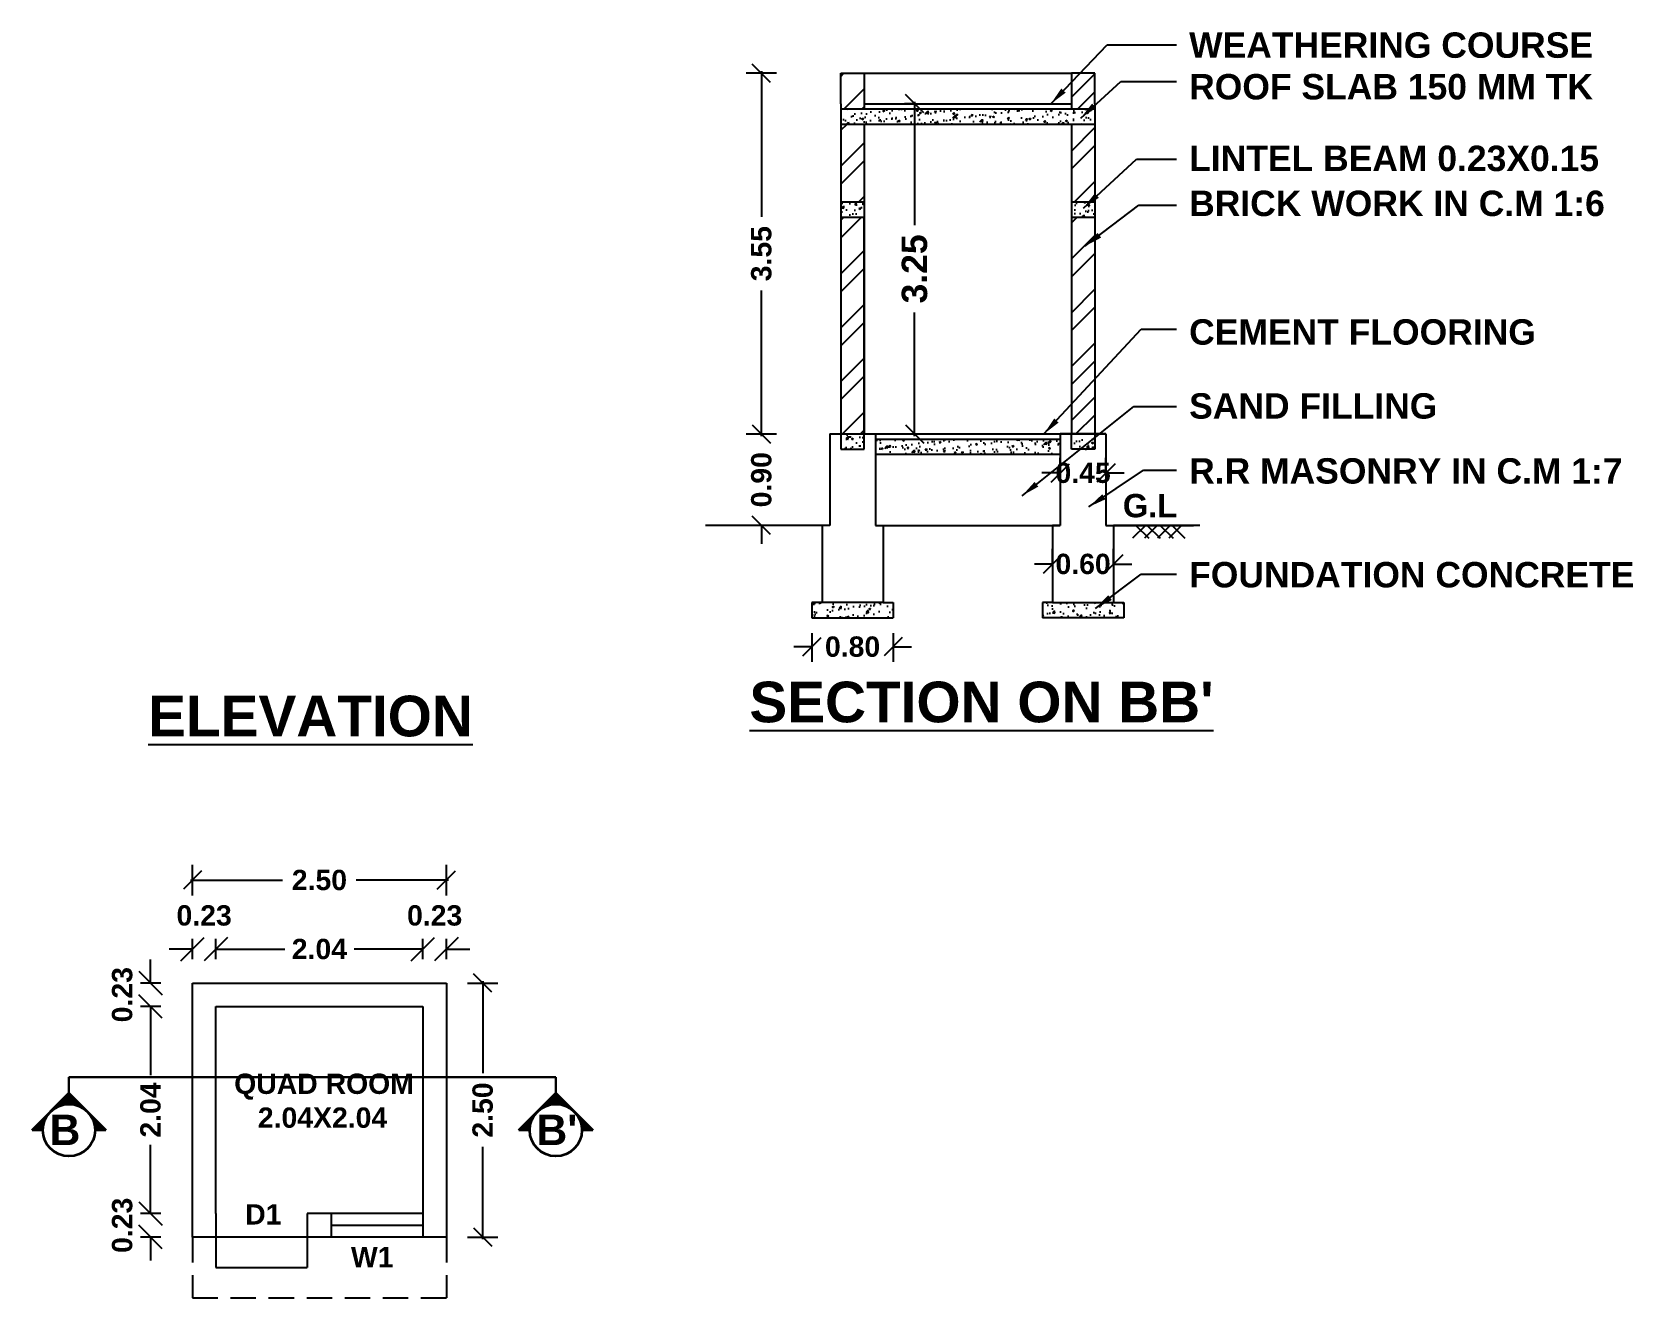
# Model space of a CAD drawing. Header units: metres. Extents: x 5701 to 70840, y 2546 to 3839.
# Drawn here: x 6011.86 to 6027.63, y 2569.23 to 2581.69 of the extents above; entities that cross this region are included whole.
import ezdxf

# ---------------------------------------------------------------- set-up
doc = ezdxf.new("R2010")
doc.units = ezdxf.units.M
doc.header["$PDMODE"] = 34
for name, pattern in [('CENTER', [2, 1.25, -0.25, 0.25, -0.25]), ('DOT2', [0.125, 0, -0.125]), ('HIDDEN', [0.375, 0.25, -0.125])]:
    doc.linetypes.add(name, pattern=pattern)
doc.layers.add('A_All', color=2, linetype='Continuous', lineweight=35)
doc.layers.add('A_Sect_Line', color=150, linetype='CENTER', lineweight=30)
doc.layers.add('GUARD_ROOM', color=7, linetype='Continuous')
doc.styles.get("Standard").update_dxf_attribs({"font": 'arialbd.ttf'})
doc.dimstyles.get("Standard").update_dxf_attribs({"dimtxt": 0.18, "dimasz": 0.18, "dimexe": 0.18, "dimexo": 0.0625, "dimgap": 0.09, "dimtad": 0, "dimtih": 1, "dimtoh": 1, "dimdec": 4, "dimzin": 0, "dimdsep": 46, "dimtxsty": 'Standard', "dimcen": 0.09, "dimsd1": 1, "dimsd2": 1, "dimadec": 0, "dimazin": 0, "dimtfac": 1, "dimtdec": 4, "dimtofl": 0, "dimtmove": 0, "dimatfit": 3, "dimfxl": 0, "dimtolj": 1, "dimtzin": 0, "dimarcsym": 0})
doc.dimstyles.new('STANDARD$0', dxfattribs={"dimtxt": 0.25, "dimasz": 0.18, "dimexe": 0.15, "dimexo": 0.15, "dimgap": 0.1, "dimtad": 0, "dimzin": 0, "dimdsep": 46, "dimtxsty": 'Standard', "dimblk": 'OBLIQUE', "dimcen": 0.0625, "dimdle": 0.02, "dimadec": 0, "dimazin": 0, "dimtfac": 1, "dimtix": 1, "dimtofl": 0, "dimtmove": 2, "dimatfit": 3, "dimldrblk": 'OBLIQUE', "dimfxl": 0, "dimtolj": 1, "dimtzin": 0, "dimarcsym": 0})
pattern_1 = [(50, (-59351.6951, -51249.09996), (0.17931504565, -0.01568803375), [0.01875, -0.20625]), (355, (-59351.6951, -51249.09996), (-0.0346878334, 0.18804803343), [0.015, -0.165]), (100.45144446, (-59351.68016, -51249.10126), (0.14462721168, 0.17235999774), [0.015935048, -0.175285528]), (46.1842, (-59351.6951, -51249.04996), (0.26681033267, -0.0413798202), [0.028125, -0.309375]), (96.6356355, (-59351.67287, -51249.0534), (0.2336654864, 0.2435296502), [0.0239025855, -0.26292844]), (351.184164, (-59351.6951, -51249.04996), (0.2336654863, 0.2435296501), [0.0225, -0.24750000025]), (21, (-59351.6701, -51249.06246), (0.14922676303, -0.10065472267), [0.01875, -0.20625]), (326, (-59351.6701, -51249.06246), (0.060828833, 0.18128751126), [0.015, -0.165]), (71.45144474, (-59351.65766, -51249.07084), (0.2100555942, 0.0806327882), [0.0159350475, -0.175285528]), (37.5, (-59351.6951, -51249.099956), (0.00303996383, 0.08322346346), [0, -0.163, 0, -0.1675, 0, -0.165625]), (7.5, (-59351.6951, -51249.09996), (0.06576738436, 0.09860292797), [0, -0.0955, 0, -0.15925, 0, -0.063125]), (327.5, (-59351.75085, -51249.099956), (0.133455609043, -0.005638717934), [0, -0.0625, 0, -0.195, 0, -0.25875]), (317.5, (-59351.77585, -51249.09996), (0.14579654234, 0.02502624558), [0, -0.08125, 0, -0.1295, 0, -0.18375])]
pattern_2 = [(50, (-1620.26717, -28477.22584), (0.17931504565, -0.01568803375), [0.01875, -0.20625]), (355, (-1620.26717, -28477.22584), (-0.0346878334, 0.1880480334), [0.015, -0.165]), (100.45144446, (-1620.25223, -28477.22715), (0.1446272117, 0.1723599977), [0.015935048, -0.175285528]), (46.1842, (-1620.26717, -28477.17584), (0.2668103327, -0.0413798202), [0.028125, -0.309375]), (96.6356355, (-1620.24493, -28477.1793), (0.2336654864, 0.2435296502), [0.0239025855, -0.26292844]), (351.184164, (-1620.26717, -28477.17584), (0.2336654863, 0.24352965), [0.0225, -0.2475000002]), (21, (-1620.24217, -28477.18834), (0.149226763, -0.1006547227), [0.01875, -0.20625]), (326, (-1620.24217, -28477.18834), (0.060828833, 0.1812875113), [0.015, -0.165]), (71.45144474, (-1620.22973, -28477.19673), (0.2100555942, 0.0806327882), [0.0159350475, -0.175285528]), (37.5, (-1620.26717, -28477.22584), (0.00303996383, 0.08322346346), [0, -0.163, 0, -0.1675, 0, -0.165625]), (7.5, (-1620.26717, -28477.22584), (0.06576738436, 0.09860292797), [0, -0.0955, 0, -0.15925, 0, -0.063125]), (327.5, (-1620.32292, -28477.22584), (0.13345560904, -0.00563871793), [0, -0.0625, 0, -0.195, 0, -0.25875]), (317.5, (-1620.34792, -28477.22584), (0.14579654234, 0.0250262456), [0, -0.08125, 0, -0.1295, 0, -0.18375])]

# ---------------------------------------------------------------- blocks, each defined once
blk = doc.blocks.new('_Oblique')
at = {"color": 0, "linetype": 'ByBlock', "lineweight": -2}
blk.add_line((-0.5, -0.5), (0.5, 0.5), dxfattribs=at)
blk = doc.blocks.new('*D77')
at = {"color": 0, "lineweight": -2}
for p, q in [((6016.149, 2572.328), (6016.449, 2572.328)), ((6016.299, 2572.348), (6016.299, 2571.44)), ((6016.299, 2569.808), (6016.299, 2570.717)), ((6016.149, 2569.828), (6016.449, 2569.828))]:
    blk.add_line(p, q, dxfattribs=at)
at = {"layer": 'Defpoints', "color": 0}
for p in [(6015.74, 2572.328), (6015.74, 2569.828), (6016.299, 2569.828)]:
    blk.add_point(p, dxfattribs=at)
at = {"color": 0, "lineweight": -2, "xscale": 0.18, "yscale": 0.18, "zscale": 0.18}
for p, rotation in [((6016.299, 2572.328), 90), ((6016.299, 2569.828), 270)]:
    blk.add_blockref('_Oblique', p, dxfattribs=dict(at, rotation=rotation))
at = {"color": 0, "insert": (6016.299, 2571.078), "char_height": 0.25, "attachment_point": 5, "rotation": 90}
blk.add_mtext('\\A1;{\\H0.8x;2.50}', dxfattribs=at)
blk = doc.blocks.new('*D78')
at = {"color": 0, "lineweight": -2}
for p, q in [((6013.441, 2573.191), (6013.441, 2573.491)), ((6015.941, 2573.191), (6015.941, 2573.491)), ((6013.421, 2573.341), (6014.329, 2573.341)), ((6015.961, 2573.341), (6015.052, 2573.341))]:
    blk.add_line(p, q, dxfattribs=at)
at = {"layer": 'Defpoints', "color": 0}
for p in [(6015.941, 2573.341), (6013.441, 2572.276), (6015.941, 2572.276)]:
    blk.add_point(p, dxfattribs=at)
at = {"color": 0, "lineweight": -2, "xscale": 0.18, "yscale": 0.18, "zscale": 0.18, "rotation": 180}
blk.add_blockref('_Oblique', (6013.441, 2573.341), dxfattribs=at)
at = {"color": 0, "lineweight": -2, "xscale": 0.18, "yscale": 0.18, "zscale": 0.18}
blk.add_blockref('_Oblique', (6015.941, 2573.341), dxfattribs=at)
at = {"color": 0, "insert": (6014.691, 2573.341), "char_height": 0.25, "attachment_point": 5}
blk.add_mtext('\\A1;{\\H0.8x;2.50}', dxfattribs=at)
blk = doc.blocks.new('*D79')
at = {"color": 0, "lineweight": -2}
for p, q in [((6021.986, 2577.349), (6021.986, 2577.499)), ((6022.436, 2577.349), (6022.436, 2577.499)), ((6021.986, 2577.349), (6021.806, 2577.349)), ((6022.436, 2577.349), (6022.616, 2577.349))]:
    blk.add_line(p, q, dxfattribs=at)
at = {"layer": 'Defpoints', "color": 0}
for p in [(6021.986, 2577.349), (6022.436, 2577.349), (6022.436, 2577.349)]:
    blk.add_point(p, dxfattribs=at)
at = {"color": 0, "lineweight": -2, "xscale": 0.18, "yscale": 0.18, "zscale": 0.18}
blk.add_blockref('_Oblique', (6021.986, 2577.349), dxfattribs=at)
at = {"color": 0, "lineweight": -2, "xscale": 0.18, "yscale": 0.18, "zscale": 0.18, "rotation": 180}
blk.add_blockref('_Oblique', (6022.436, 2577.349), dxfattribs=at)
at = {"color": 0, "insert": (6022.211, 2577.349), "char_height": 0.25, "attachment_point": 5}
blk.add_mtext('\\A1;{\\H0.8x;0.45}', dxfattribs=at)
blk = doc.blocks.new('*D80')
at = {"color": 0, "lineweight": -2}
for p, q in [((6021.911, 2576.452), (6021.911, 2576.602)), ((6022.511, 2576.452), (6022.511, 2576.602)), ((6021.911, 2576.452), (6021.731, 2576.452)), ((6022.511, 2576.452), (6022.691, 2576.452))]:
    blk.add_line(p, q, dxfattribs=at)
at = {"layer": 'Defpoints', "color": 0}
for p in [(6021.911, 2576.452), (6022.511, 2576.452), (6022.511, 2576.452)]:
    blk.add_point(p, dxfattribs=at)
at = {"color": 0, "lineweight": -2, "xscale": 0.18, "yscale": 0.18, "zscale": 0.18}
blk.add_blockref('_Oblique', (6021.911, 2576.452), dxfattribs=at)
at = {"color": 0, "lineweight": -2, "xscale": 0.18, "yscale": 0.18, "zscale": 0.18, "rotation": 180}
blk.add_blockref('_Oblique', (6022.511, 2576.452), dxfattribs=at)
at = {"color": 0, "insert": (6022.211, 2576.452), "char_height": 0.25, "attachment_point": 5}
blk.add_mtext('\\A1;{\\H0.8x;0.60}', dxfattribs=at)
blk = doc.blocks.new('sed')
for p, q in [((8755.637, 37479.925), (8754.788, 37479.925)), ((8755.102, 37479.925), (8754.975, 37479.799)), ((8755.008, 37479.925), (8755.135, 37479.799)), ((8755.219, 37479.925), (8755.093, 37479.799)), ((8755.121, 37479.925), (8755.247, 37479.799)), ((8755.347, 37479.925), (8755.22, 37479.799)), ((8755.249, 37479.925), (8755.375, 37479.799)), ((8755.459, 37479.925), (8755.333, 37479.799)), ((8755.366, 37479.925), (8755.492, 37479.799))]:
    blk.add_line(p, q)
blk = doc.blocks.new('*D81')
at = {"color": 0, "lineweight": -2}
for p, q in [((6019.193, 2581.282), (6018.893, 2581.282)), ((6019.043, 2581.302), (6019.043, 2579.87)), ((6019.043, 2577.712), (6019.043, 2579.145)), ((6019.193, 2577.732), (6018.893, 2577.732))]:
    blk.add_line(p, q, dxfattribs=at)
at = {"layer": 'Defpoints', "color": 0}
for p in [(6019.826, 2581.282), (6019.043, 2577.732), (6019.826, 2577.732)]:
    blk.add_point(p, dxfattribs=at)
at = {"color": 0, "lineweight": -2, "xscale": 0.18, "yscale": 0.18, "zscale": 0.18}
for p, rotation in [((6019.043, 2581.282), 90), ((6019.043, 2577.732), 270)]:
    blk.add_blockref('_Oblique', p, dxfattribs=dict(at, rotation=rotation))
at = {"color": 0, "insert": (6019.043, 2579.507), "char_height": 0.25, "attachment_point": 5, "rotation": 90}
blk.add_mtext('\\A1;{\\H0.8x;3.55}', dxfattribs=at)
blk = doc.blocks.new('*D82')
at = {"color": 0, "lineweight": -2}
for p, q in [((6019.043, 2577.732), (6019.043, 2577.912)), ((6019.193, 2577.732), (6018.893, 2577.732)), ((6019.043, 2576.832), (6018.893, 2576.832)), ((6019.043, 2576.832), (6019.043, 2576.652))]:
    blk.add_line(p, q, dxfattribs=at)
at = {"layer": 'Defpoints', "color": 0}
for p in [(6019.826, 2577.732), (6019.043, 2576.832), (6019.067, 2576.832)]:
    blk.add_point(p, dxfattribs=at)
at = {"color": 0, "lineweight": -2, "xscale": 0.18, "yscale": 0.18, "zscale": 0.18}
for p, rotation in [((6019.043, 2577.732), 270), ((6019.043, 2576.832), 90)]:
    blk.add_blockref('_Oblique', p, dxfattribs=dict(at, rotation=rotation))
at = {"color": 0, "insert": (6019.043, 2577.282), "char_height": 0.25, "attachment_point": 5, "rotation": 90}
blk.add_mtext('\\A1;{\\H0.8x;0.90}', dxfattribs=at)
blk = doc.blocks.new('*D83')
at = {"color": 0, "lineweight": -2}
for p, q in [((6019.541, 2575.772), (6019.541, 2575.488)), ((6020.341, 2575.772), (6020.341, 2575.488)), ((6019.541, 2575.638), (6019.361, 2575.638)), ((6020.341, 2575.638), (6020.521, 2575.638))]:
    blk.add_line(p, q, dxfattribs=at)
at = {"layer": 'Defpoints', "color": 0}
for p in [(6019.541, 2575.922), (6020.341, 2575.922), (6020.341, 2575.638)]:
    blk.add_point(p, dxfattribs=at)
at = {"color": 0, "lineweight": -2, "xscale": 0.18, "yscale": 0.18, "zscale": 0.18}
blk.add_blockref('_Oblique', (6019.541, 2575.638), dxfattribs=at)
at = {"color": 0, "lineweight": -2, "xscale": 0.18, "yscale": 0.18, "zscale": 0.18, "rotation": 180}
blk.add_blockref('_Oblique', (6020.341, 2575.638), dxfattribs=at)
at = {"color": 0, "insert": (6019.941, 2575.638), "char_height": 0.25, "attachment_point": 5}
blk.add_mtext('\\A1;{\\H0.8x;0.80}', dxfattribs=at)
blk = doc.blocks.new('*D84')
at = {"layer": 'Defpoints', "color": 0}
for p in [(6020.64, 2580.982), (6020.552, 2577.732), (6020.64, 2577.732)]:
    blk.add_point(p, dxfattribs=at)
at = {"layer": 'GUARD_ROOM', "color": 0, "linetype": 'DOT2', "lineweight": -2}
for p, q in [((6020.552, 2580.982), (6020.402, 2580.982)), ((6020.552, 2577.732), (6020.402, 2577.732))]:
    blk.add_line(p, q, dxfattribs=at)
at = {"layer": 'GUARD_ROOM', "color": 0, "lineweight": -2}
for p, q in [((6020.552, 2581.002), (6020.552, 2579.786)), ((6020.552, 2577.712), (6020.552, 2578.929))]:
    blk.add_line(p, q, dxfattribs=at)
at = {"layer": 'GUARD_ROOM', "color": 0, "lineweight": -2, "xscale": 0.18, "yscale": 0.18, "zscale": 0.18}
for p, rotation in [((6020.552, 2580.982), 90), ((6020.552, 2577.732), 270)]:
    blk.add_blockref('_Oblique', p, dxfattribs=dict(at, rotation=rotation))
at = {"layer": 'GUARD_ROOM', "color": 0, "insert": (6020.552, 2579.357), "char_height": 0.25, "attachment_point": 5, "rotation": 90}
blk.add_mtext('\\A1;3.25', dxfattribs=at)

msp = doc.modelspace()

# ---------------------------------------------------------------- hatches: boundary and pattern name
h = msp.add_hatch()
h.set_pattern_fill('ANSI32', color=6)
h.set_pattern_definition([(45, (-1620.26717, -28478.57086), (-0.265165043, 0.265165043), []), (45, (-1620.0904, -28478.57086), (-0.265165043, 0.265165043), [])])
h.paths.add_polyline_path([(6020.05586, 2579.86248), (6019.82586, 2579.86248), (6019.82586, 2577.73248), (6020.05586, 2577.73248)])
h.paths.add_polyline_path([(6020.05586, 2580.78248), (6019.82586, 2580.78248), (6019.82586, 2580.01248), (6020.05586, 2580.01248)])
h.paths.add_polyline_path([(6020.05586, 2581.28248), (6019.82586, 2581.28248), (6019.82586, 2580.98248), (6019.82586, 2580.93248), (6020.05586, 2580.93248)])
h.paths.add_polyline_path([(6022.32586, 2581.28248), (6022.09586, 2581.28248), (6022.09586, 2580.93248), (6022.32586, 2580.93248), (6022.32586, 2580.98248)])
h.paths.add_polyline_path([(6022.32586, 2580.78248), (6022.09586, 2580.78248), (6022.09586, 2580.01248), (6022.32586, 2580.01248)])
h.paths.add_polyline_path([(6022.32586, 2579.86248), (6022.09586, 2579.86248), (6022.09586, 2577.73248), (6022.32586, 2577.73248)])
h = msp.add_hatch()
h.set_pattern_fill('AR-CONC', color=3, scale=0.025)
h.set_pattern_definition(pattern_2)
h.paths.add_polyline_path([(6019.82586, 2580.93248), (6019.82586, 2580.78248), (6022.32586, 2580.78248), (6022.32586, 2580.93248)])
h = msp.add_hatch()
h.set_pattern_fill('AR-CONC', color=3, scale=0.025)
h.set_pattern_definition([(50, (-1620.26717, -28478.57086), (0.17931504565, -0.01568803375), [0.01875, -0.20625]), (355, (-1620.26717, -28478.57086), (-0.0346878334, 0.1880480334), [0.015, -0.165]), (100.45144446, (-1620.25223, -28478.57217), (0.1446272117, 0.1723599977), [0.015935048, -0.175285528]), (46.1842, (-1620.26717, -28478.52086), (0.2668103327, -0.0413798202), [0.028125, -0.309375]), (96.6356355, (-1620.24493, -28478.5243), (0.2336654864, 0.2435296502), [0.0239025855, -0.26292844]), (351.184164, (-1620.26717, -28478.52086), (0.2336654863, 0.24352965), [0.0225, -0.2475000002]), (21, (-1620.24217, -28478.53336), (0.149226763, -0.1006547227), [0.01875, -0.20625]), (326, (-1620.24217, -28478.53336), (0.060828833, 0.1812875113), [0.015, -0.165]), (71.45144474, (-1620.22973, -28478.54175), (0.2100555942, 0.0806327882), [0.0159350475, -0.175285528]), (37.5, (-1620.26717, -28478.57086), (0.00303996383, 0.08322346346), [0, -0.163, 0, -0.1675, 0, -0.165625]), (7.5, (-1620.26717, -28478.57086), (0.06576738436, 0.09860292797), [0, -0.0955, 0, -0.15925, 0, -0.063125]), (327.5, (-1620.32292, -28478.57086), (0.13345560904, -0.00563871793), [0, -0.0625, 0, -0.195, 0, -0.25875]), (317.5, (-1620.34792, -28478.57086), (0.14579654234, 0.0250262456), [0, -0.08125, 0, -0.1295, 0, -0.18375])])
h.paths.add_polyline_path([(6020.05586, 2580.01248), (6019.82586, 2580.01248), (6019.82586, 2579.86248), (6020.05586, 2579.86248)])
h.paths.add_polyline_path([(6022.32586, 2580.01248), (6022.09586, 2580.01248), (6022.09586, 2579.86248), (6022.32586, 2579.86248)])
h = msp.add_hatch()
h.set_pattern_fill('AR-CONC', color=3, scale=0.025)
h.set_pattern_definition(pattern_1)
h.paths.add_polyline_path([(6020.05586, 2577.73248), (6019.82586, 2577.73248), (6019.82586, 2577.58248), (6020.05586, 2577.58248)])
h.paths.add_polyline_path([(6020.34086, 2576.07248), (6020.24086, 2576.07248), (6019.64086, 2576.07248), (6019.54086, 2576.07248), (6019.54086, 2575.92248), (6020.34086, 2575.92248)])
h = msp.add_hatch()
h.set_pattern_fill('AR-CONC', color=3, scale=0.025)
h.set_pattern_definition(pattern_2)
h.paths.add_polyline_path([(6020.16586, 2577.68248), (6020.16586, 2577.53248), (6021.98586, 2577.53248), (6021.98586, 2577.68248)])
h = msp.add_hatch()
h.set_pattern_fill('AR-CONC', color=3, scale=0.025)
h.set_pattern_definition(pattern_1)
h.paths.add_polyline_path([(6022.09586, 2577.73248), (6022.32586, 2577.73248), (6022.32586, 2577.58248), (6022.09586, 2577.58248)])
h.paths.add_polyline_path([(6021.81086, 2576.07248), (6021.91086, 2576.07248), (6022.51086, 2576.07248), (6022.61086, 2576.07248), (6022.61086, 2575.92248), (6021.81086, 2575.92248)])

# ---------------------------------------------------------------- linework, layer by layer
for p, q in [((6019.82586, 2580.98248), (6019.82586, 2581.28248)), ((6019.82586, 2581.28248), (6020.05586, 2581.28248)), ((6020.05586, 2581.28248), (6020.05586, 2580.93248)), ((6020.05586, 2581.28248), (6022.09586, 2581.28248)), ((6022.09586, 2581.28248), (6022.09586, 2580.93248)), ((6022.32586, 2581.28248), (6022.09586, 2581.28248)), ((6022.32586, 2580.98248), (6022.32586, 2581.28248)), ((6019.82586, 2580.98248), (6019.82586, 2577.73248)), ((6019.82586, 2580.93248), (6022.32586, 2580.93248)), ((6020.05586, 2580.98248), (6022.09586, 2580.98248)), ((6022.32586, 2580.98248), (6022.32586, 2577.73248)), ((6019.82586, 2580.78248), (6022.32586, 2580.78248)), ((6020.05586, 2580.78248), (6020.05586, 2577.73248)), ((6022.09586, 2580.78248), (6022.09586, 2577.73248)), ((6020.05586, 2580.01248), (6019.82586, 2580.01248)), ((6022.32586, 2580.01248), (6022.09586, 2580.01248)), ((6020.05586, 2579.86248), (6019.82586, 2579.86248)), ((6020.05586, 2577.73248), (6020.05586, 2579.86248)), ((6022.32586, 2579.86248), (6022.09586, 2579.86248)), ((6019.71586, 2577.73248), (6019.71586, 2576.83248)), ((6019.71586, 2577.73248), (6020.16586, 2577.73248)), ((6019.82586, 2577.73248), (6019.82586, 2577.58248)), ((6020.05586, 2577.58248), (6020.05586, 2577.73248)), ((6020.16586, 2577.73248), (6020.16586, 2576.83248)), ((6020.16586, 2577.73248), (6022.43586, 2577.73248)), ((6020.16586, 2577.68248), (6021.98586, 2577.68248)), ((6021.98586, 2577.73248), (6021.98586, 2576.83248)), ((6022.43586, 2577.73248), (6021.98586, 2577.73248)), ((6022.09586, 2577.58248), (6022.09586, 2577.73248)), ((6022.32586, 2577.73248), (6022.32586, 2577.58248)), ((6022.43586, 2577.73248), (6022.43586, 2576.83248)), ((6019.82586, 2577.58248), (6020.05586, 2577.58248)), ((6020.16586, 2577.53248), (6021.98586, 2577.53248)), ((6022.32586, 2577.58248), (6022.09586, 2577.58248)), ((6019.64086, 2576.83248), (6018.49363, 2576.83248)), ((6019.64086, 2576.83248), (6019.64086, 2576.07248)), ((6019.71586, 2576.83248), (6019.64086, 2576.83248)), ((6020.16586, 2576.83248), (6020.24086, 2576.83248)), ((6020.24086, 2576.83248), (6020.24086, 2576.07248)), ((6020.24086, 2576.83248), (6021.98586, 2576.83248)), ((6021.91086, 2576.83248), (6021.91086, 2576.07248)), ((6021.98586, 2576.83248), (6021.91086, 2576.83248)), ((6022.43586, 2576.83248), (6023.29984, 2576.83248)), ((6022.43586, 2576.83248), (6022.51086, 2576.83248)), ((6022.51086, 2576.83248), (6022.51086, 2576.07248)), ((6019.64086, 2576.07248), (6019.54086, 2576.07248)), ((6019.54086, 2576.07248), (6019.54086, 2575.92248)), ((6020.24086, 2576.07248), (6019.64086, 2576.07248)), ((6020.24086, 2576.07248), (6020.34086, 2576.07248)), ((6020.34086, 2576.07248), (6020.34086, 2575.92248)), ((6021.91086, 2576.07248), (6021.81086, 2576.07248)), ((6021.81086, 2576.07248), (6021.81086, 2575.92248)), ((6021.91086, 2576.07248), (6022.51086, 2576.07248)), ((6022.51086, 2576.07248), (6022.61086, 2576.07248)), ((6022.61086, 2576.07248), (6022.61086, 2575.92248)), ((6019.54086, 2575.92248), (6020.34086, 2575.92248)), ((6022.61086, 2575.92248), (6021.81086, 2575.92248)), ((6013.44074, 2572.56181), (6013.44074, 2572.76181)), ((6013.67074, 2572.56181), (6013.67074, 2572.76181)), ((6013.67074, 2572.56181), (6013.67074, 2572.76181)), ((6015.71074, 2572.56181), (6015.71074, 2572.76181)), ((6015.71074, 2572.56181), (6015.71074, 2572.76181)), ((6015.94074, 2572.56181), (6015.94074, 2572.76181)), ((6013.12814, 2572.3284), (6012.92814, 2572.3284)), ((6013.44074, 2569.8284), (6013.44074, 2572.3284)), ((6013.44074, 2572.3284), (6015.94074, 2572.3284)), ((6015.94074, 2572.3284), (6015.94074, 2569.8284)), ((6013.12814, 2572.0984), (6012.92814, 2572.0984)), ((6013.12814, 2572.0984), (6012.92814, 2572.0984)), ((6013.67074, 2570.0584), (6013.67074, 2572.0984)), ((6013.67074, 2572.0984), (6015.71074, 2572.0984)), ((6015.71074, 2572.0984), (6015.71074, 2570.0584)), ((6013.12814, 2570.0584), (6012.92814, 2570.0584)), ((6013.12814, 2570.0584), (6012.92814, 2570.0584)), ((6013.67074, 2570.0584), (6013.67074, 2569.8284)), ((6015.71074, 2570.0584), (6014.57074, 2570.0584)), ((6014.57074, 2570.0584), (6014.57074, 2569.8284)), ((6014.80652, 2570.0584), (6014.80652, 2569.8284)), ((6015.71074, 2570.0584), (6015.71074, 2569.8284)), ((6014.80652, 2569.9434), (6015.71074, 2569.9434)), ((6013.12814, 2569.8284), (6012.92814, 2569.8284)), ((6015.94074, 2569.8284), (6013.44074, 2569.8284)), ((6013.67074, 2569.8284), (6013.67074, 2569.5284)), ((6014.57074, 2569.8284), (6014.57074, 2569.5284)), ((6013.67074, 2569.5284), (6014.57074, 2569.5284))]:
    msp.add_line(p, q)
at = {"color": 3}
for p, q in [((6013.02814, 2572.3284), (6013.02814, 2572.5584)), ((6013.44074, 2572.66181), (6013.21074, 2572.66181)), ((6013.67074, 2572.66181), (6013.90074, 2572.66181)), ((6013.67074, 2572.66181), (6014.34922, 2572.66181)), ((6015.71074, 2572.66181), (6015.03225, 2572.66181)), ((6015.71074, 2572.66181), (6015.48074, 2572.66181)), ((6015.94074, 2572.66181), (6016.17074, 2572.66181)), ((6013.02814, 2572.0984), (6013.02814, 2571.8684)), ((6013.02814, 2572.0984), (6013.02814, 2571.41992)), ((6013.02814, 2570.0584), (6013.02814, 2570.73689)), ((6013.02814, 2570.0584), (6013.02814, 2570.2884)), ((6013.02814, 2569.8284), (6013.02814, 2569.5984))]:
    msp.add_line(p, q, dxfattribs=at)
at = {"color": 0, "linetype": 'ByBlock', "lineweight": -2}
msp.add_line((6013.14314, 2569.7134), (6012.91314, 2569.9434), dxfattribs=at)
at = {"linetype": 'HIDDEN'}
for p, q in [((6013.44074, 2569.8284), (6013.44074, 2569.2284)), ((6015.94074, 2569.8284), (6015.94074, 2569.2284)), ((6013.44074, 2569.2284), (6015.94074, 2569.2284))]:
    msp.add_line(p, q, dxfattribs=at)
at = {"layer": 'A_All'}
for p, q in [((6011.86083, 2570.88019), (6012.22453, 2571.24389)), ((6012.11541, 2571.11307), (6012.10456, 2571.12392)), ((6012.12981, 2571.11929), (6012.11487, 2571.13423)), ((6012.14498, 2571.12475), (6012.12518, 2571.14455)), ((6012.16097, 2571.12939), (6012.1355, 2571.15486)), ((6012.17788, 2571.1331), (6012.14581, 2571.16517)), ((6012.19584, 2571.13576), (6012.15612, 2571.17548)), ((6012.21504, 2571.13719), (6012.16643, 2571.1858)), ((6012.23574, 2571.13712), (6012.17675, 2571.19611)), ((6012.25835, 2571.13513), (6012.18706, 2571.20642)), ((6012.28363, 2571.13048), (6012.19737, 2571.21674)), ((6012.31311, 2571.12163), (6012.20769, 2571.22705)), ((6012.35156, 2571.1038), (6012.218, 2571.23736)), ((6012.22453, 2571.24389), (6012.58823, 2570.88019)), ((6016.65552, 2570.88019), (6017.01922, 2571.24389)), ((6016.9101, 2571.11307), (6016.89924, 2571.12392)), ((6016.9245, 2571.11929), (6016.90956, 2571.13423)), ((6016.93966, 2571.12475), (6016.91987, 2571.14455)), ((6016.95565, 2571.12939), (6016.93018, 2571.15486)), ((6016.97257, 2571.1331), (6016.9405, 2571.16517)), ((6016.99053, 2571.13576), (6016.95081, 2571.17548)), ((6017.00973, 2571.13719), (6016.96112, 2571.1858)), ((6017.03042, 2571.13712), (6016.97144, 2571.19611)), ((6017.05304, 2571.13513), (6016.98175, 2571.20642)), ((6017.07831, 2571.13048), (6016.99206, 2571.21674)), ((6017.10779, 2571.12163), (6017.00237, 2571.22705)), ((6017.14625, 2571.1038), (6017.01269, 2571.23736)), ((6017.01922, 2571.24389), (6017.38292, 2570.88019)), ((6011.97533, 2570.94375), (6011.94986, 2570.96922)), ((6011.97997, 2570.95974), (6011.96017, 2570.97954)), ((6011.98543, 2570.97491), (6011.97049, 2570.98985)), ((6011.99165, 2570.98931), (6011.9808, 2571.00016)), ((6011.99858, 2571.00301), (6011.99111, 2571.01048)), ((6012.00617, 2571.01605), (6012.00143, 2571.02079)), ((6012.01439, 2571.02845), (6012.01174, 2571.0311)), ((6012.02323, 2571.04024), (6012.02205, 2571.04142)), ((6012.03266, 2571.05144), (6012.03237, 2571.05173)), ((6012.05328, 2571.07206), (6012.05299, 2571.07235)), ((6012.06448, 2571.08149), (6012.0633, 2571.08267)), ((6012.07627, 2571.09033), (6012.07362, 2571.09298)), ((6012.08867, 2571.09855), (6012.08393, 2571.10329)), ((6012.10171, 2571.10614), (6012.09424, 2571.11361)), ((6012.57517, 2570.88019), (6012.44814, 2571.00722)), ((6012.55455, 2570.88019), (6012.46597, 2570.96877)), ((6016.77002, 2570.94375), (6016.74455, 2570.96922)), ((6016.77465, 2570.95974), (6016.75486, 2570.97954)), ((6016.78012, 2570.97491), (6016.76517, 2570.98985)), ((6016.78634, 2570.98931), (6016.77549, 2571.00016)), ((6016.79326, 2571.00301), (6016.7858, 2571.01048)), ((6016.80085, 2571.01605), (6016.79611, 2571.02079)), ((6016.80908, 2571.02845), (6016.80643, 2571.0311)), ((6016.81791, 2571.04024), (6016.81674, 2571.04142)), ((6016.82735, 2571.05144), (6016.82705, 2571.05173)), ((6016.84797, 2571.07206), (6016.84768, 2571.07235)), ((6016.85917, 2571.08149), (6016.85799, 2571.08267)), ((6016.87096, 2571.09033), (6016.8683, 2571.09298)), ((6016.88336, 2571.09855), (6016.87862, 2571.10329)), ((6016.89639, 2571.10614), (6016.88893, 2571.11361)), ((6017.36986, 2570.88019), (6017.24283, 2571.00722)), ((6017.34923, 2570.88019), (6017.26066, 2570.96877)), ((6011.96735, 2570.88019), (6011.86083, 2570.88019)), ((6011.96735, 2570.88019), (6011.86219, 2570.88019)), ((6011.89451, 2570.88019), (6011.87767, 2570.89703)), ((6011.91514, 2570.88019), (6011.88798, 2570.90735)), ((6011.93576, 2570.88019), (6011.8983, 2570.91766)), ((6011.95639, 2570.88019), (6011.90861, 2570.92797)), ((6011.96753, 2570.88968), (6011.91892, 2570.93829)), ((6011.96896, 2570.90888), (6011.92924, 2570.9486)), ((6011.97162, 2570.92684), (6011.93955, 2570.95891)), ((6012.53392, 2570.88019), (6012.47482, 2570.93929)), ((6012.51329, 2570.88019), (6012.47947, 2570.91401)), ((6012.49267, 2570.88019), (6012.48146, 2570.8914)), ((6012.58823, 2570.88019), (6012.4817, 2570.88019)), ((6016.76204, 2570.88019), (6016.65552, 2570.88019)), ((6016.76204, 2570.88019), (6016.65688, 2570.88019)), ((6016.6892, 2570.88019), (6016.67236, 2570.89703)), ((6016.70983, 2570.88019), (6016.68267, 2570.90735)), ((6016.73045, 2570.88019), (6016.69298, 2570.91766)), ((6016.75108, 2570.88019), (6016.7033, 2570.92797)), ((6016.76222, 2570.88968), (6016.71361, 2570.93829)), ((6016.76365, 2570.90888), (6016.72392, 2570.9486)), ((6016.76631, 2570.92684), (6016.73424, 2570.95891)), ((6017.32861, 2570.88019), (6017.26951, 2570.93929)), ((6017.30798, 2570.88019), (6017.27416, 2570.91401)), ((6017.28735, 2570.88019), (6017.27615, 2570.8914)), ((6017.38292, 2570.88019), (6017.27639, 2570.88019))]:
    msp.add_line(p, q, dxfattribs=at)
for centre in [(6012.22453, 2570.88019), (6017.01922, 2570.88019)]:
    msp.add_circle(centre, 0.25718, dxfattribs=at)
at = {"layer": 'A_Sect_Line', "ltscale": 5}
for p, q in [((6012.22453, 2571.40276), (6017.01922, 2571.40276)), ((6012.22453, 2571.40276), (6012.22453, 2571.24389)), ((6017.01922, 2571.40276), (6017.01922, 2571.24389))]:
    msp.add_line(p, q, dxfattribs=at)

# ---------------------------------------------------------------- block references
msp.add_blockref('sed', (-2732.27751, -34903.09235))
at = {"color": 3, "xscale": 0.23, "yscale": 0.23, "zscale": 0.23}
for p in [(6013.44074, 2572.66181), (6015.71074, 2572.66181), (6015.71074, 2572.66181)]:
    msp.add_blockref('_Oblique', p, dxfattribs=at)
for p, rotation in [((6013.67074, 2572.66181), 180), ((6013.67074, 2572.66181), 180), ((6015.94074, 2572.66181), 180), ((6013.02814, 2572.3284), 270), ((6013.02814, 2572.0984), 90), ((6013.02814, 2572.0984), 90), ((6013.02814, 2570.0584), 270), ((6013.02814, 2570.0584), 270)]:
    msp.add_blockref('_Oblique', p, dxfattribs=dict(at, rotation=rotation))

# ---------------------------------------------------------------- texts
at = {"attachment_point": 1}
for s, width, insert, char_height in [('WEATHERING COURSE', 4.4275348, (6023.25517, 2581.68465), 0.25), ('ROOF SLAB 150 MM TK', 4.4275348, (6023.25517, 2581.2752), 0.25), ('LINTEL BEAM 0.23X0.15', 4.4275348, (6023.25517, 2580.57003), 0.25), ('BRICK WORK IN C.M 1:6', 4.4275348, (6023.25517, 2580.12704), 0.25), ('CEMENT FLOORING', 4.4275348, (6023.25517, 2578.86127), 0.25), ('SAND FILLING', 4.4275348, (6023.25517, 2578.13329), 0.25), ('R.R MASONRY IN C.M 1:7', 4.4275348, (6023.25517, 2577.49375), 0.25), ('G.L', 1.8961097, (6022.60225, 2577.14191), 0.23), ('FOUNDATION CONCRETE', 4.4275348, (6023.25517, 2576.47222), 0.25), ("{\\LSECTION ON BB'}", 7.2624362, (6018.92475, 2575.29439), 0.4), ('{\\LELEVATION}', 7.2624362, (6013.00416, 2575.15616), 0.4), ('QUAD ROOM\\P   2.04X2.04', 1.8525135, (6013.85168, 2571.43668), 0.2), (' B', 2.2424609, (6011.91753, 2571.03267), 0.3), (" B'", 2.2424609, (6016.71222, 2571.03267), 0.3), ('D1', 0.7897353, (6013.96006, 2570.15142), 0.2), ('W1', 0.7897353, (6015.00145, 2569.73118), 0.2)]:
    msp.add_mtext_dynamic_manual_height_columns(s, width=width, gutter_width=1, heights=[0], dxfattribs=dict(at, insert=insert, char_height=char_height))
at = {"color": 1, "char_height": 0.2, "attachment_point": 5}
for s, insert in [('\\A1;0.23', (6013.55574, 2572.99244)), ('\\A1;0.23', (6015.82574, 2572.99244)), ('\\A1;2.04', (6014.69074, 2572.66181))]:
    msp.add_mtext(s, dxfattribs=dict(at, insert=insert))
at = {"color": 1, "char_height": 0.2, "attachment_point": 5, "rotation": 90}
for s, insert in [('\\A1;0.23', (6012.74943, 2572.2134)), ('\\A1;2.04', (6013.02814, 2571.0784)), ('\\A1;0.23', (6012.74943, 2569.9434))]:
    msp.add_mtext(s, dxfattribs=dict(at, insert=insert))

# ---------------------------------------------------------------- dimensions: what is measured, and where the dimension line sits
for base, p1, p2, picture, middle in [((6019.04324, 2577.73248), (6019.82586, 2581.28248), (6019.82586, 2577.73248), '*D81', (6019.04324, 2579.50748)), ((6016.29883, 2569.8284), (6015.74039, 2572.3284), (6015.74039, 2569.8284), '*D77', (6016.29883, 2571.0784))]:
    dim = msp.add_linear_dim(base=base, p1=p1, p2=p2, angle=90, text='{\\H0.8x;<>}', dimstyle='STANDARD$0')
    dim.commit()
    dim.dimension.update_dxf_attribs({"geometry": picture, "text_midpoint": middle})
dim = msp.add_linear_dim(base=(6019.04324, 2576.83248), p1=(6019.82586, 2577.73248), p2=(6019.06724, 2576.83248), angle=90, text='{\\H0.8x;<>}', dimstyle='STANDARD$0', override={"dimtmove": 1})
dim.commit()
dim.dimension.update_dxf_attribs({"geometry": '*D82', "text_midpoint": (6019.04324, 2577.28248)})
for base, p1, p2, picture, middle in [((6022.43586, 2577.34865), (6021.98586, 2577.34865), (6022.43586, 2577.34865), '*D79', (6022.21086, 2577.34865)), ((6020.34086, 2575.63756), (6019.54086, 2575.92248), (6020.34086, 2575.92248), '*D83', (6019.94086, 2575.63756)), ((6015.94074, 2573.34122), (6013.44074, 2572.27605), (6015.94074, 2572.27605), '*D78', (6014.69074, 2573.34122))]:
    dim = msp.add_linear_dim(base=base, p1=p1, p2=p2, text='{\\H0.8x;<>}', dimstyle='STANDARD$0')
    dim.commit()
    dim.dimension.update_dxf_attribs({"geometry": picture, "text_midpoint": middle})
dim = msp.add_aligned_dim(p1=(6021.91086, 2576.45248), p2=(6022.51086, 2576.45248), distance=0, text='{\\H0.8x;<>}', dimstyle='STANDARD$0')
dim.commit()
dim.dimension.update_dxf_attribs({"geometry": '*D80', "text_midpoint": (6022.21086, 2576.45248)})
at = {"layer": 'GUARD_ROOM', "color": 2}
dim = msp.add_aligned_dim(p1=(6020.64008, 2580.98248), p2=(6020.64008, 2577.73248), distance=-0.08829, dimstyle='STANDARD$0', dxfattribs=at)
dim.commit()
dim.dimension.update_dxf_attribs({"geometry": '*D84', "text_midpoint": (6020.55179, 2579.35748)})

# ---------------------------------------------------------------- leaders
for points in [[(6021.89347, 2580.98248), (6022.44826, 2581.56157), (6023.13131, 2581.56157)], [(6022.18724, 2580.84149), (6022.58202, 2581.2031), (6023.13131, 2581.2031)], [(6022.21357, 2579.9563), (6022.73573, 2580.43743), (6023.13131, 2580.43743)], [(6022.22832, 2579.57947), (6022.75919, 2579.98552), (6023.13131, 2579.98552)], [(6021.82584, 2577.73248), (6022.78271, 2578.76543), (6023.13131, 2578.76543)], [(6021.61065, 2577.12505), (6022.71169, 2578.00128), (6023.13131, 2578.00128)], [(6022.26693, 2577.01449), (6022.80547, 2577.37539), (6023.13131, 2577.37539)], [(6022.33195, 2576.01371), (6022.78447, 2576.35356), (6023.13131, 2576.35356)]]:
    msp.add_leader(points, dimstyle='Standard', override={"dimgap": 0.09, "dimtad": 0})

doc.saveas('drawing.dxf')
